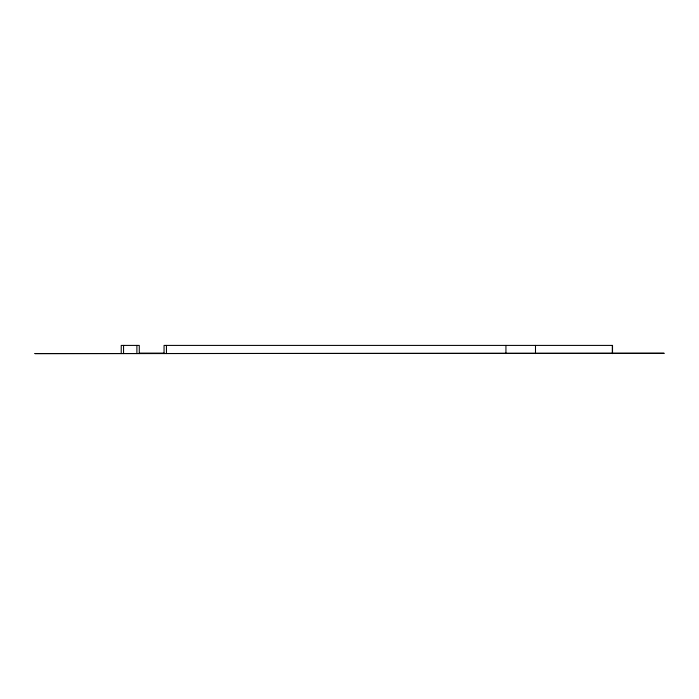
<?xml version="1.0" encoding="UTF-8"?>
<svg xmlns="http://www.w3.org/2000/svg" width="699" height="699" viewBox="0 0 699 699"><rect width="100%" height="100%" fill="white"/><g stroke="black" fill="none" stroke-linecap="round" stroke-linejoin="round"><path stroke-width="1.05" d="M139.284 353.117L164.055 353.117M612.525 353.589L612.525 345.411L164.055 345.411L164.055 353.589M612.315 345.411L612.315 353.589M535.495 345.411L535.495 353.589M505.936 345.411L505.936 353.589M166.449 345.411L166.449 353.589M139.284 353.589L139.284 345.411L121.233 345.411L121.233 353.589M136.89 345.411L136.89 353.589M123.557 345.411L123.557 353.589M664.05 353.275L34.95 353.589L664.05 353.275"/></g></svg>
